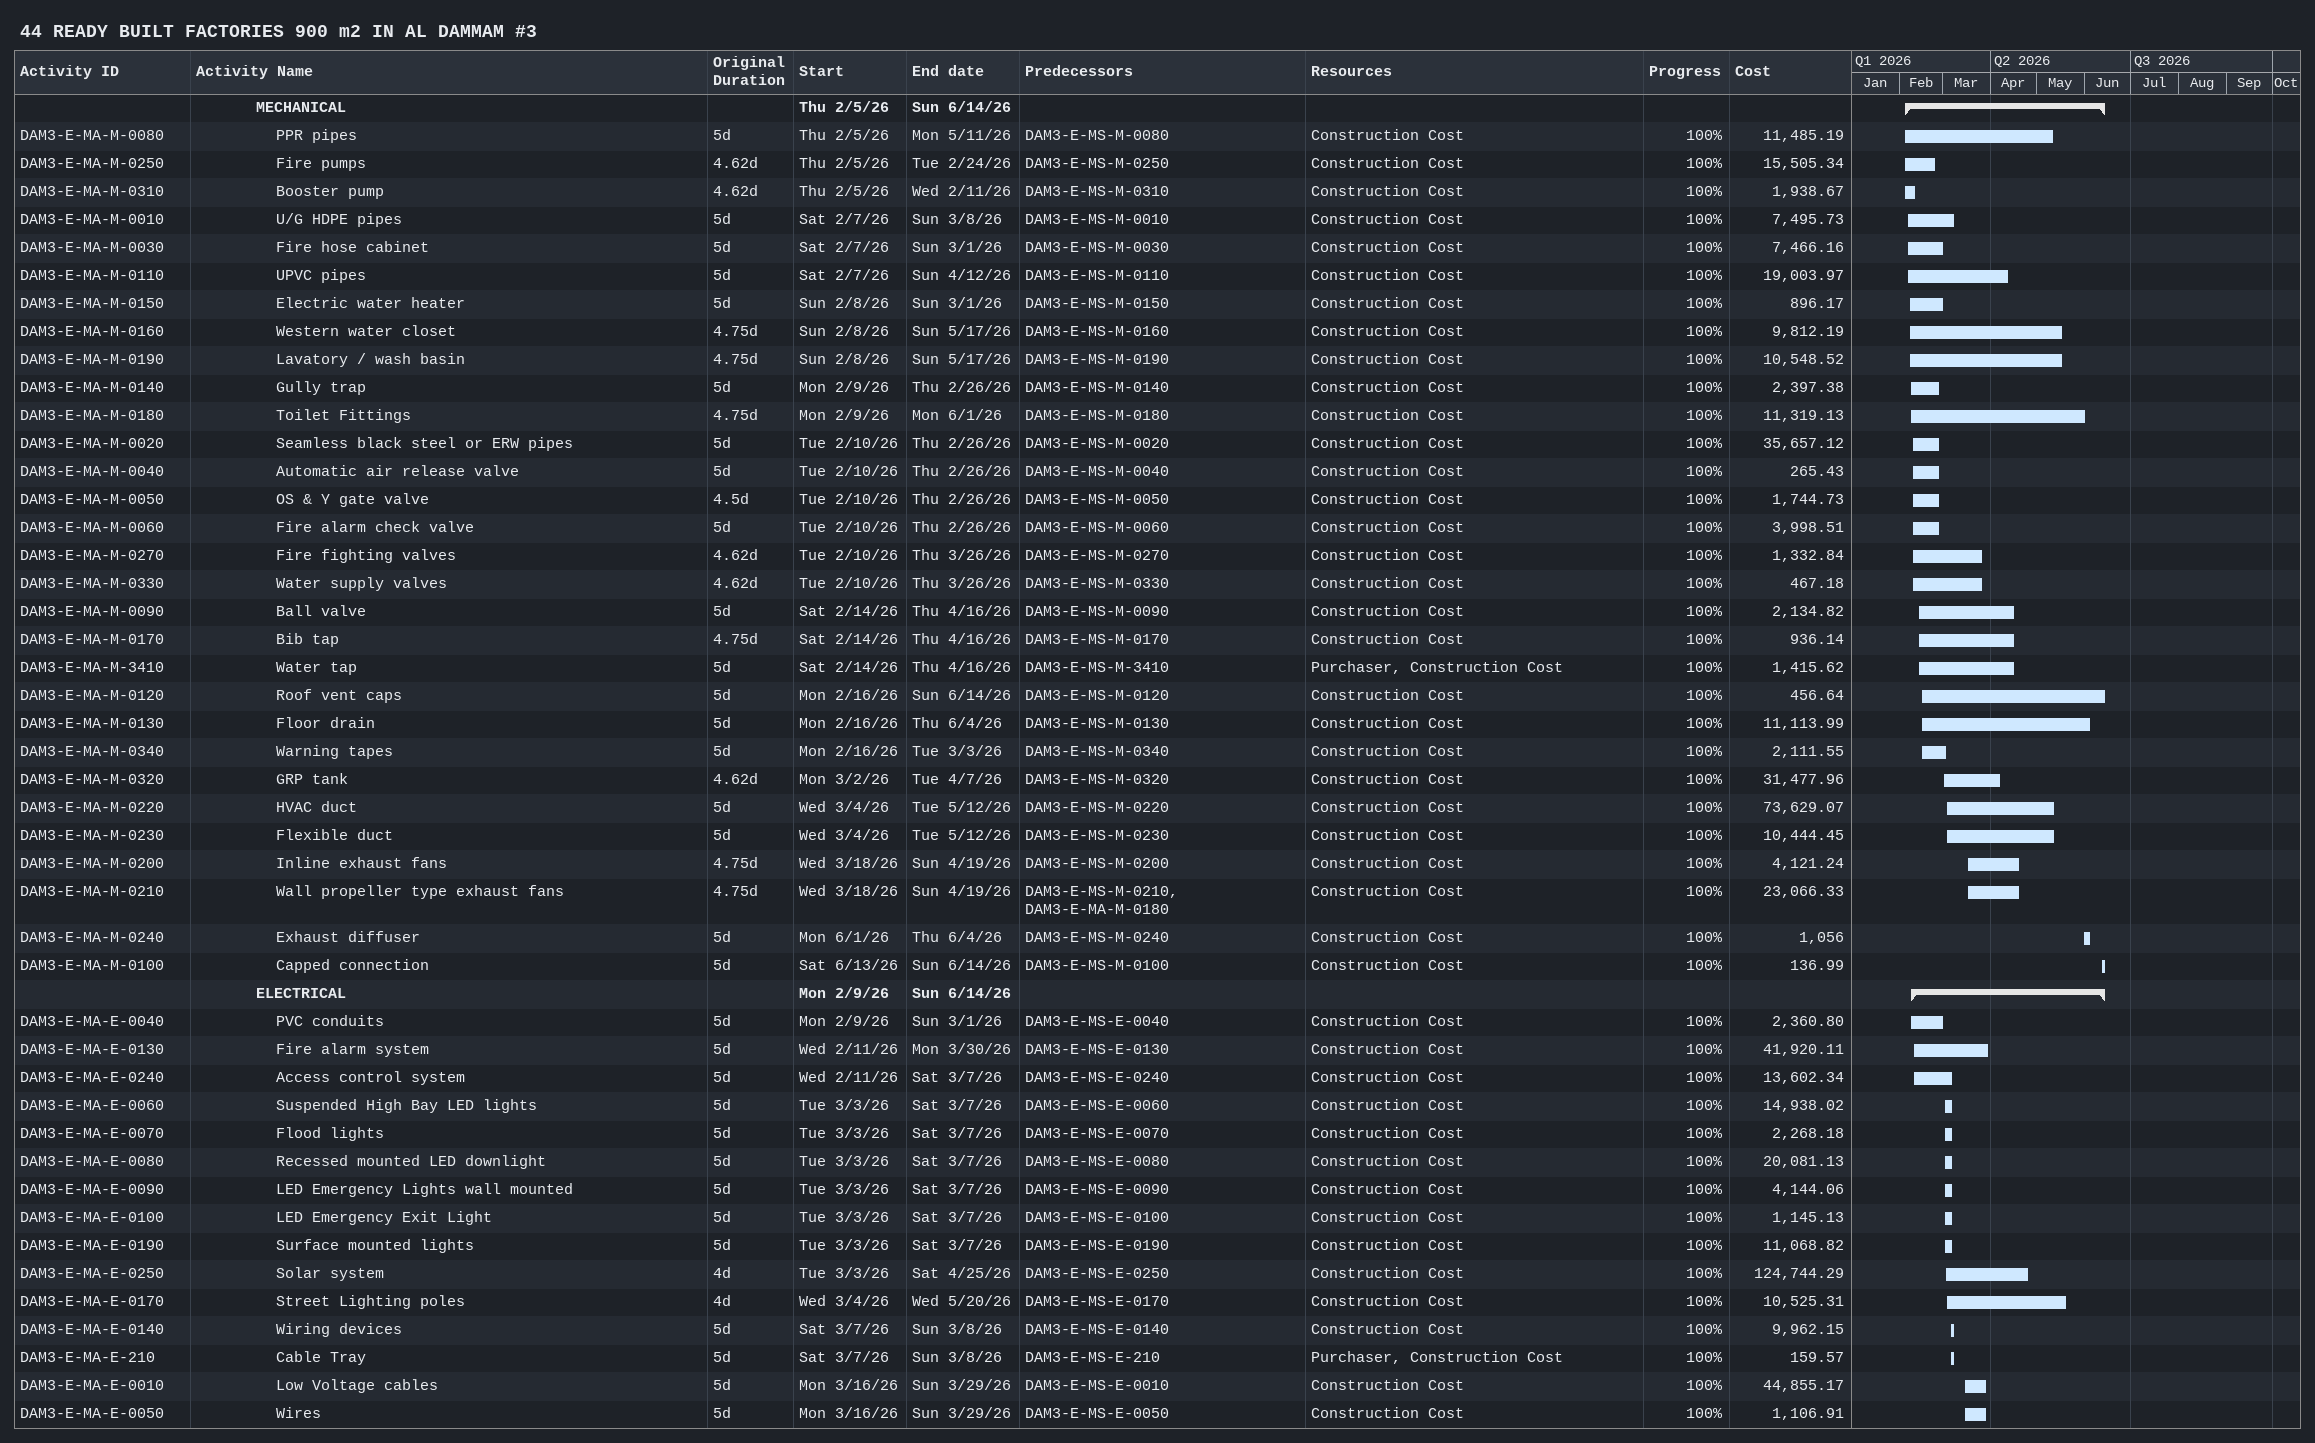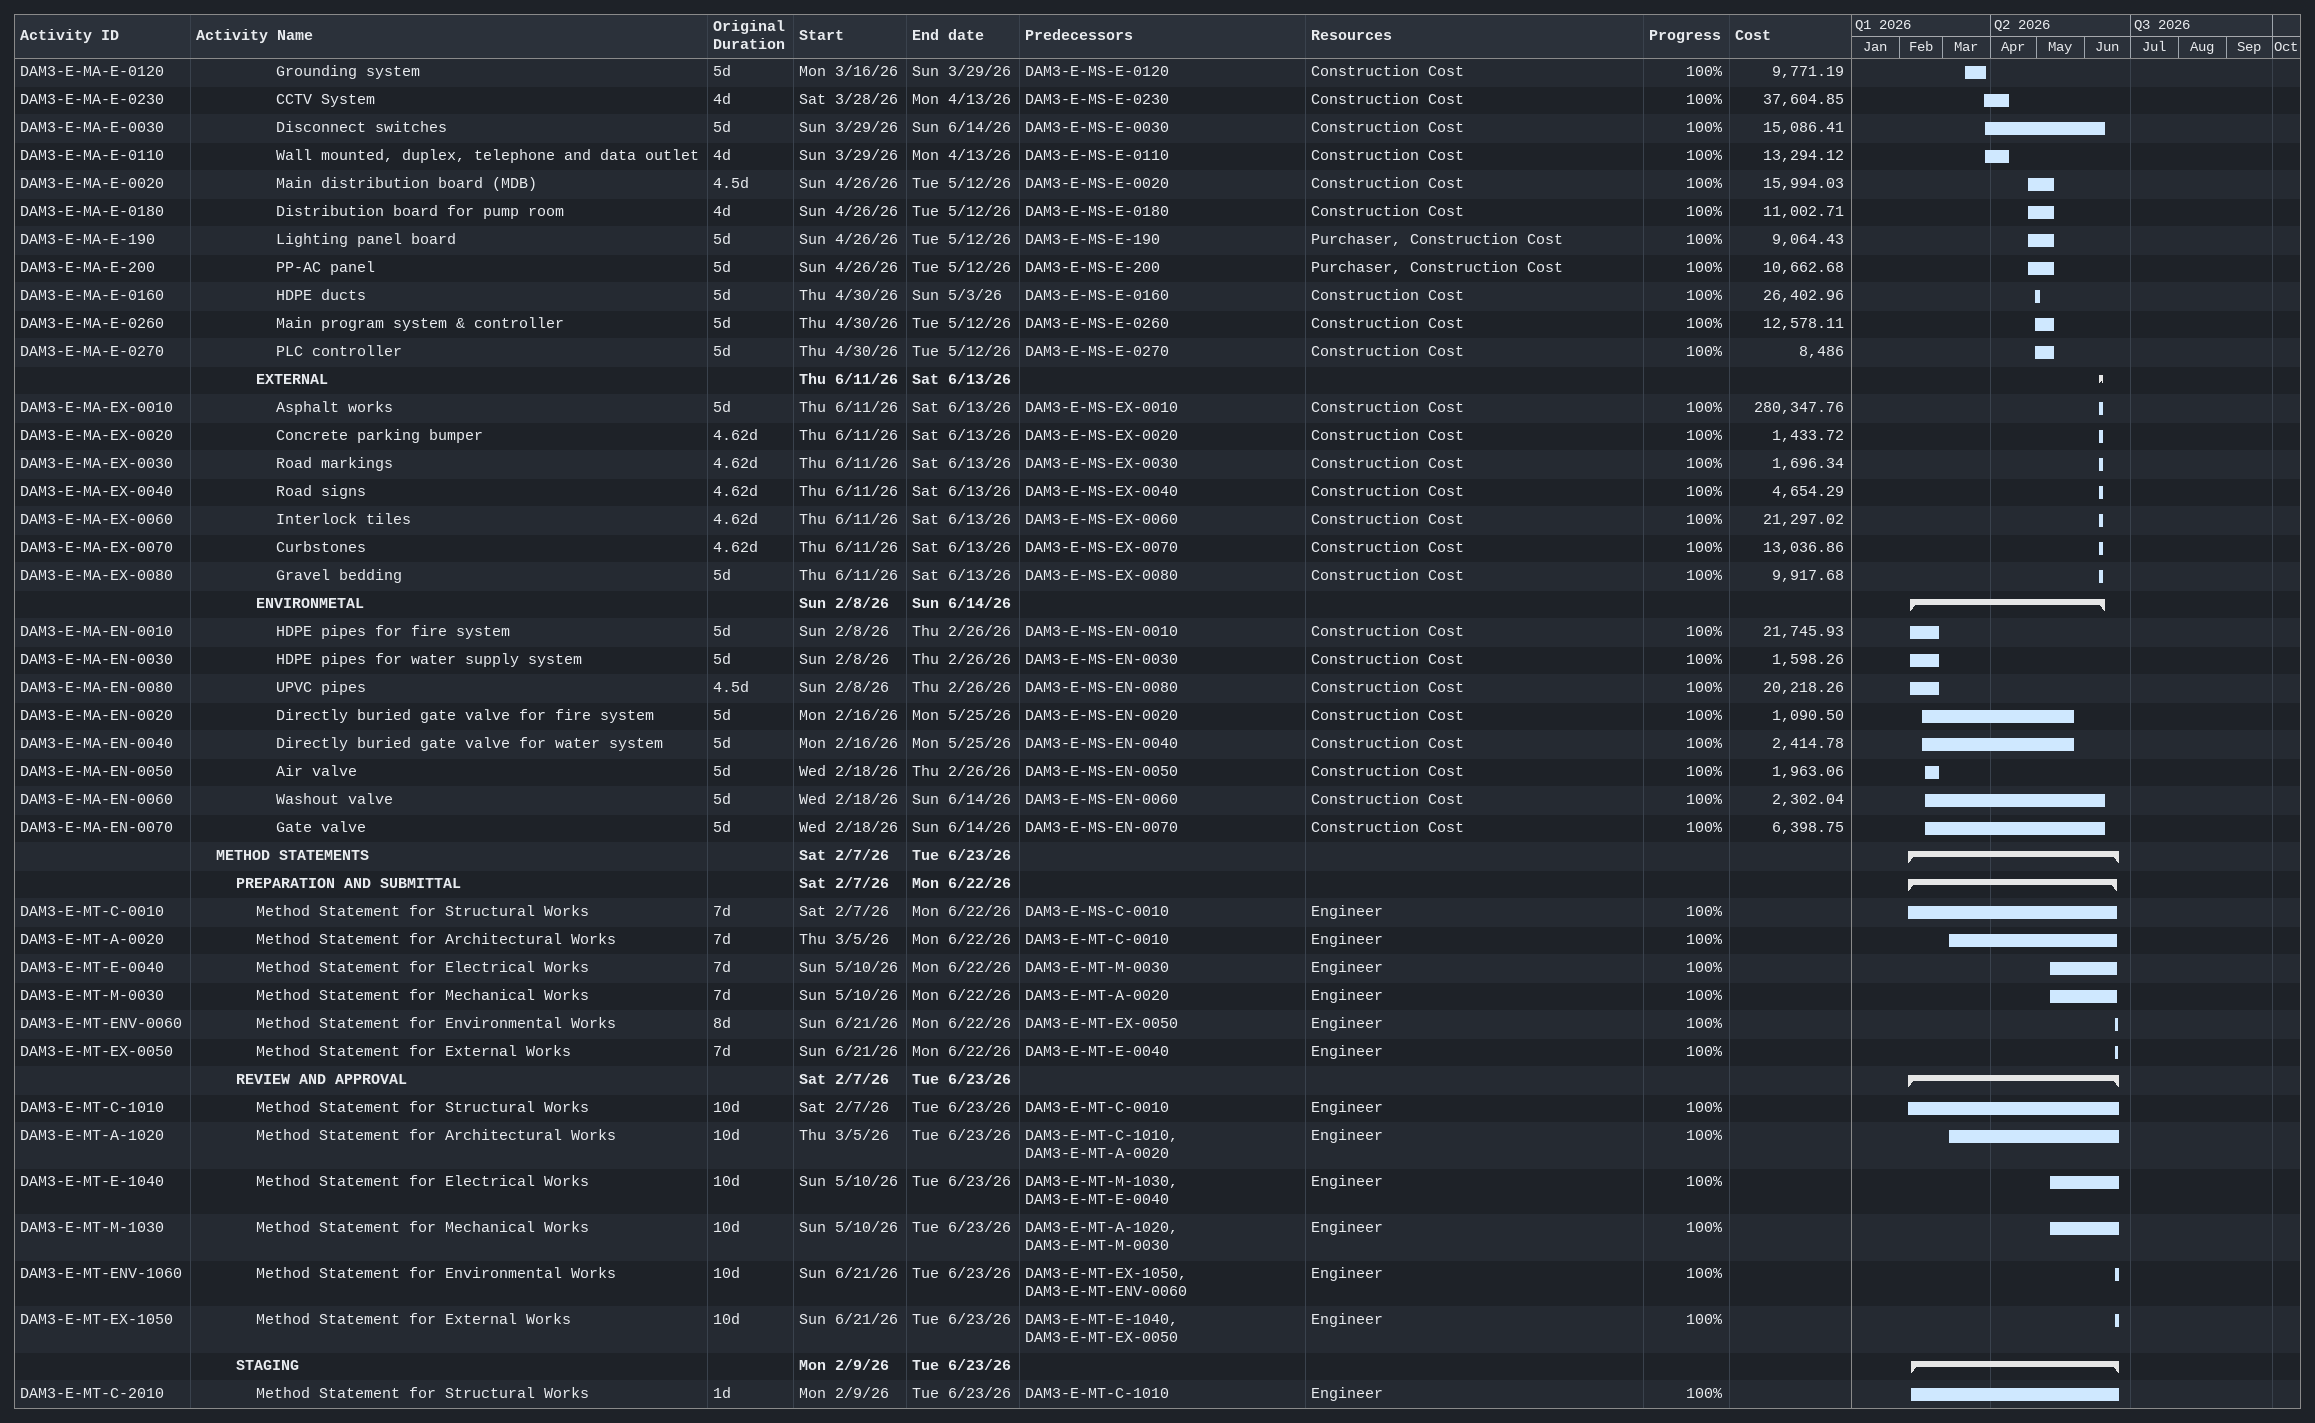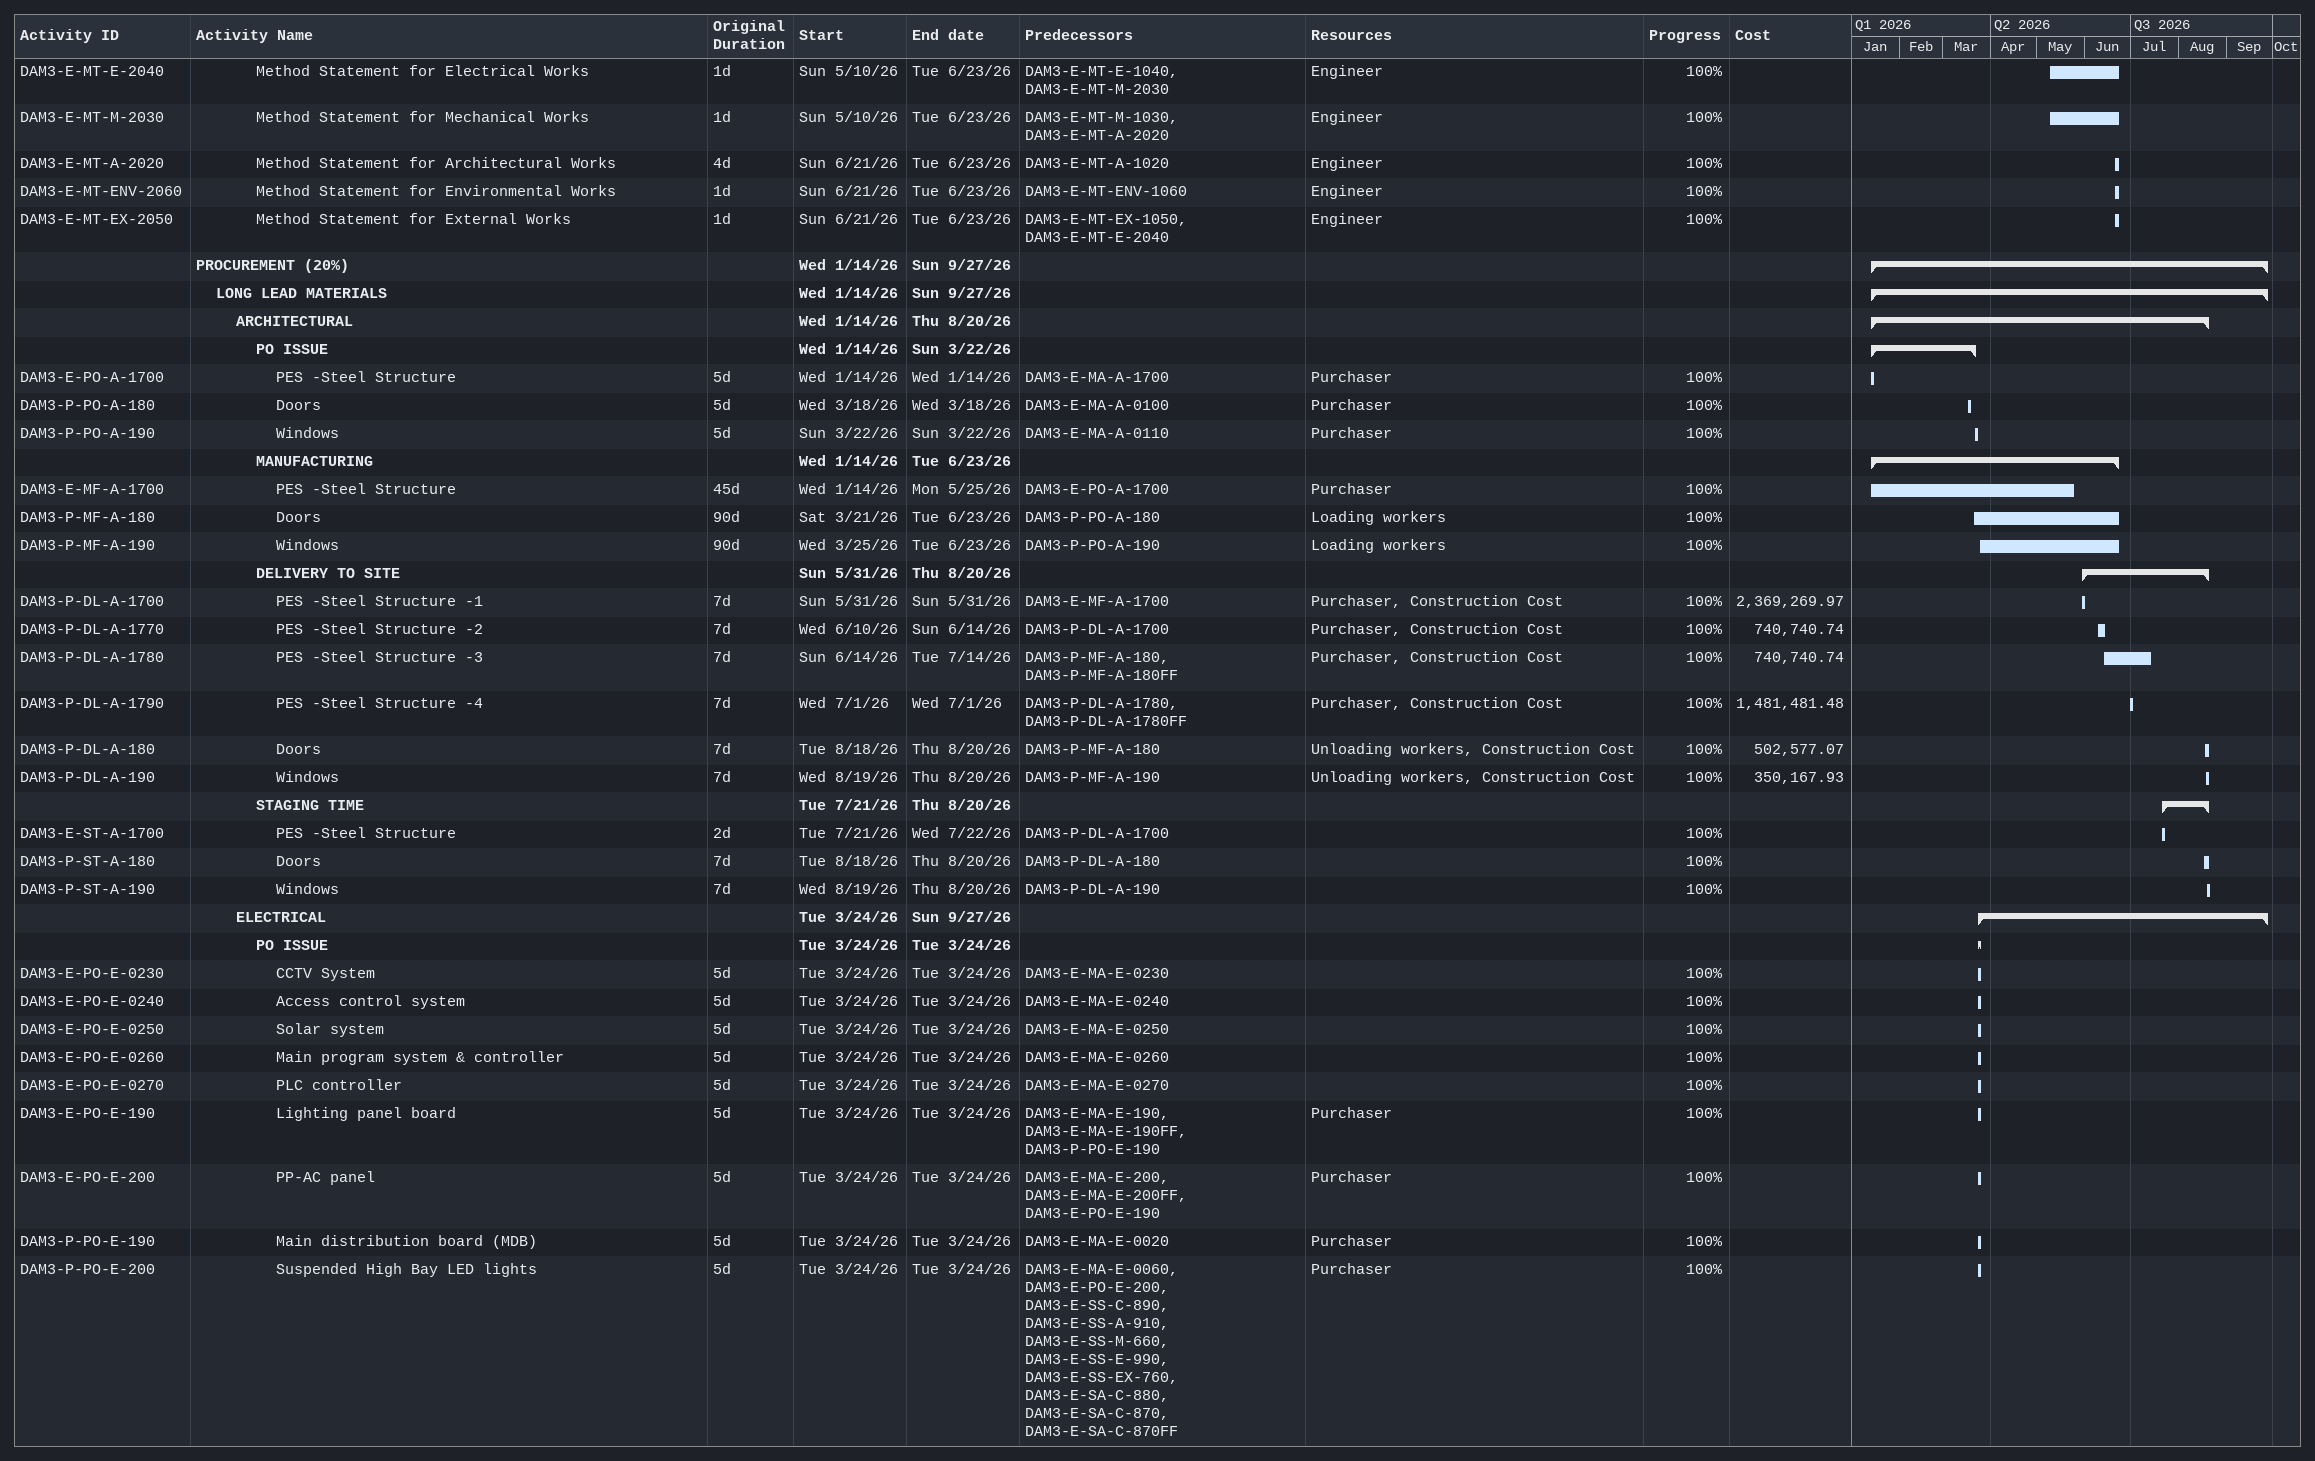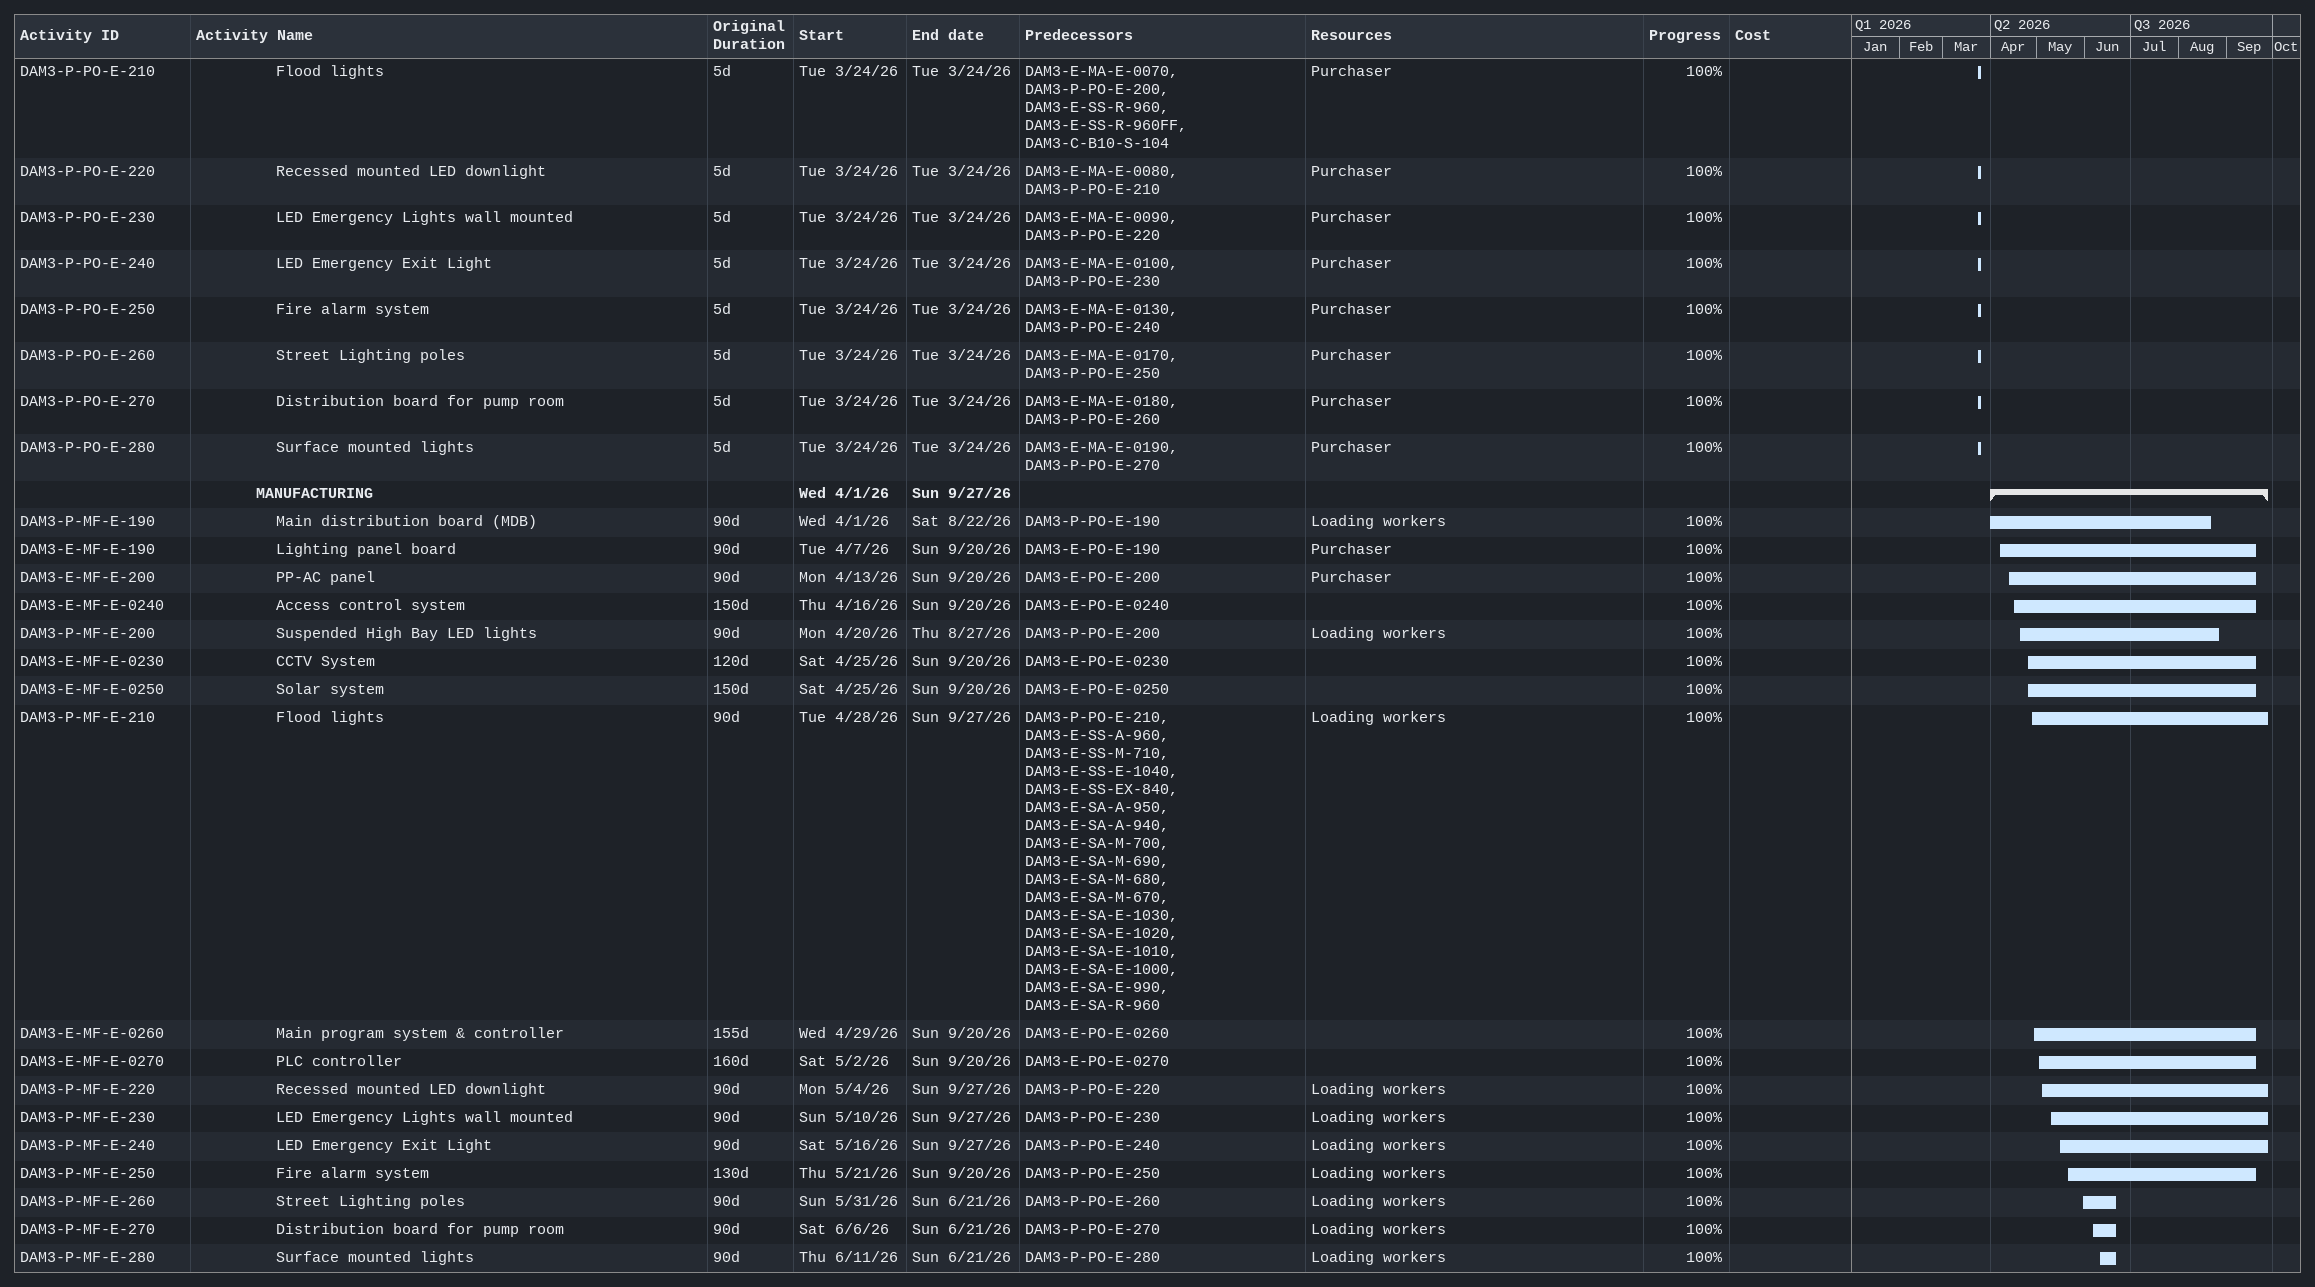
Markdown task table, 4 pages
44 READY BUILT FACTORIES 900 m2 IN AL DAMMAM #3

| ID | Level | Task | Original duration | Start | Finish | Predecessors | Resources | % complete | Cost |
|---|---|---|---|---|---|---|---|---|---|
|  | 4 | **MECHANICAL** |  | 2026-02-05 | 2026-06-14 |  |  |  |  |
| DAM3-E-MA-M-0080 | 5 | PPR pipes | 5d | 2026-02-05 | 2026-05-11 | DAM3-E-MS-M-0080 | Construction Cost | 100 | 11485.19 |
| DAM3-E-MA-M-0250 | 5 | Fire pumps | 4.62d | 2026-02-05 | 2026-02-24 | DAM3-E-MS-M-0250 | Construction Cost | 100 | 15505.34 |
| DAM3-E-MA-M-0310 | 5 | Booster pump | 4.62d | 2026-02-05 | 2026-02-11 | DAM3-E-MS-M-0310 | Construction Cost | 100 | 1938.67 |
| DAM3-E-MA-M-0010 | 5 | U/G HDPE pipes | 5d | 2026-02-07 | 2026-03-08 | DAM3-E-MS-M-0010 | Construction Cost | 100 | 7495.73 |
| DAM3-E-MA-M-0030 | 5 | Fire hose cabinet | 5d | 2026-02-07 | 2026-03-01 | DAM3-E-MS-M-0030 | Construction Cost | 100 | 7466.16 |
| DAM3-E-MA-M-0110 | 5 | UPVC pipes | 5d | 2026-02-07 | 2026-04-12 | DAM3-E-MS-M-0110 | Construction Cost | 100 | 19003.97 |
| DAM3-E-MA-M-0150 | 5 | Electric water heater | 5d | 2026-02-08 | 2026-03-01 | DAM3-E-MS-M-0150 | Construction Cost | 100 | 896.17 |
| DAM3-E-MA-M-0160 | 5 | Western water closet | 4.75d | 2026-02-08 | 2026-05-17 | DAM3-E-MS-M-0160 | Construction Cost | 100 | 9812.19 |
| DAM3-E-MA-M-0190 | 5 | Lavatory / wash basin | 4.75d | 2026-02-08 | 2026-05-17 | DAM3-E-MS-M-0190 | Construction Cost | 100 | 10548.52 |
| DAM3-E-MA-M-0140 | 5 | Gully trap | 5d | 2026-02-09 | 2026-02-26 | DAM3-E-MS-M-0140 | Construction Cost | 100 | 2397.38 |
| DAM3-E-MA-M-0180 | 5 | Toilet Fittings | 4.75d | 2026-02-09 | 2026-06-01 | DAM3-E-MS-M-0180 | Construction Cost | 100 | 11319.13 |
| DAM3-E-MA-M-0020 | 5 | Seamless black steel or ERW pipes | 5d | 2026-02-10 | 2026-02-26 | DAM3-E-MS-M-0020 | Construction Cost | 100 | 35657.12 |
| DAM3-E-MA-M-0040 | 5 | Automatic air release valve | 5d | 2026-02-10 | 2026-02-26 | DAM3-E-MS-M-0040 | Construction Cost | 100 | 265.43 |
| DAM3-E-MA-M-0050 | 5 | OS & Y gate valve | 4.5d | 2026-02-10 | 2026-02-26 | DAM3-E-MS-M-0050 | Construction Cost | 100 | 1744.73 |
| DAM3-E-MA-M-0060 | 5 | Fire alarm check valve | 5d | 2026-02-10 | 2026-02-26 | DAM3-E-MS-M-0060 | Construction Cost | 100 | 3998.51 |
| DAM3-E-MA-M-0270 | 5 | Fire fighting valves | 4.62d | 2026-02-10 | 2026-03-26 | DAM3-E-MS-M-0270 | Construction Cost | 100 | 1332.84 |
| DAM3-E-MA-M-0330 | 5 | Water supply valves | 4.62d | 2026-02-10 | 2026-03-26 | DAM3-E-MS-M-0330 | Construction Cost | 100 | 467.18 |
| DAM3-E-MA-M-0090 | 5 | Ball valve | 5d | 2026-02-14 | 2026-04-16 | DAM3-E-MS-M-0090 | Construction Cost | 100 | 2134.82 |
| DAM3-E-MA-M-0170 | 5 | Bib tap | 4.75d | 2026-02-14 | 2026-04-16 | DAM3-E-MS-M-0170 | Construction Cost | 100 | 936.14 |
| DAM3-E-MA-M-3410 | 5 | Water tap | 5d | 2026-02-14 | 2026-04-16 | DAM3-E-MS-M-3410 | Purchaser, Construction Cost | 100 | 1415.62 |
| DAM3-E-MA-M-0120 | 5 | Roof vent caps | 5d | 2026-02-16 | 2026-06-14 | DAM3-E-MS-M-0120 | Construction Cost | 100 | 456.64 |
| DAM3-E-MA-M-0130 | 5 | Floor drain | 5d | 2026-02-16 | 2026-06-04 | DAM3-E-MS-M-0130 | Construction Cost | 100 | 11113.99 |
| DAM3-E-MA-M-0340 | 5 | Warning tapes | 5d | 2026-02-16 | 2026-03-03 | DAM3-E-MS-M-0340 | Construction Cost | 100 | 2111.55 |
| DAM3-E-MA-M-0320 | 5 | GRP tank | 4.62d | 2026-03-02 | 2026-04-07 | DAM3-E-MS-M-0320 | Construction Cost | 100 | 31477.96 |
| DAM3-E-MA-M-0220 | 5 | HVAC duct | 5d | 2026-03-04 | 2026-05-12 | DAM3-E-MS-M-0220 | Construction Cost | 100 | 73629.07 |
| DAM3-E-MA-M-0230 | 5 | Flexible duct | 5d | 2026-03-04 | 2026-05-12 | DAM3-E-MS-M-0230 | Construction Cost | 100 | 10444.45 |
| DAM3-E-MA-M-0200 | 5 | Inline exhaust fans | 4.75d | 2026-03-18 | 2026-04-19 | DAM3-E-MS-M-0200 | Construction Cost | 100 | 4121.24 |
| DAM3-E-MA-M-0210 | 5 | Wall propeller type exhaust fans | 4.75d | 2026-03-18 | 2026-04-19 | DAM3-E-MS-M-0210, DAM3-E-MA-M-0180 | Construction Cost | 100 | 23066.33 |
| DAM3-E-MA-M-0240 | 5 | Exhaust diffuser | 5d | 2026-06-01 | 2026-06-04 | DAM3-E-MS-M-0240 | Construction Cost | 100 | 1056 |
| DAM3-E-MA-M-0100 | 5 | Capped connection | 5d | 2026-06-13 | 2026-06-14 | DAM3-E-MS-M-0100 | Construction Cost | 100 | 136.99 |
|  | 4 | **ELECTRICAL** |  | 2026-02-09 | 2026-06-14 |  |  |  |  |
| DAM3-E-MA-E-0040 | 5 | PVC conduits | 5d | 2026-02-09 | 2026-03-01 | DAM3-E-MS-E-0040 | Construction Cost | 100 | 2360.80 |
| DAM3-E-MA-E-0130 | 5 | Fire alarm system | 5d | 2026-02-11 | 2026-03-30 | DAM3-E-MS-E-0130 | Construction Cost | 100 | 41920.11 |
| DAM3-E-MA-E-0240 | 5 | Access control system | 5d | 2026-02-11 | 2026-03-07 | DAM3-E-MS-E-0240 | Construction Cost | 100 | 13602.34 |
| DAM3-E-MA-E-0060 | 5 | Suspended High Bay LED lights | 5d | 2026-03-03 | 2026-03-07 | DAM3-E-MS-E-0060 | Construction Cost | 100 | 14938.02 |
| DAM3-E-MA-E-0070 | 5 | Flood lights | 5d | 2026-03-03 | 2026-03-07 | DAM3-E-MS-E-0070 | Construction Cost | 100 | 2268.18 |
| DAM3-E-MA-E-0080 | 5 | Recessed mounted LED downlight | 5d | 2026-03-03 | 2026-03-07 | DAM3-E-MS-E-0080 | Construction Cost | 100 | 20081.13 |
| DAM3-E-MA-E-0090 | 5 | LED Emergency Lights wall mounted | 5d | 2026-03-03 | 2026-03-07 | DAM3-E-MS-E-0090 | Construction Cost | 100 | 4144.06 |
| DAM3-E-MA-E-0100 | 5 | LED Emergency Exit Light | 5d | 2026-03-03 | 2026-03-07 | DAM3-E-MS-E-0100 | Construction Cost | 100 | 1145.13 |
| DAM3-E-MA-E-0190 | 5 | Surface mounted lights | 5d | 2026-03-03 | 2026-03-07 | DAM3-E-MS-E-0190 | Construction Cost | 100 | 11068.82 |
| DAM3-E-MA-E-0250 | 5 | Solar system | 4d | 2026-03-03 | 2026-04-25 | DAM3-E-MS-E-0250 | Construction Cost | 100 | 124744.29 |
| DAM3-E-MA-E-0170 | 5 | Street Lighting poles | 4d | 2026-03-04 | 2026-05-20 | DAM3-E-MS-E-0170 | Construction Cost | 100 | 10525.31 |
| DAM3-E-MA-E-0140 | 5 | Wiring devices | 5d | 2026-03-07 | 2026-03-08 | DAM3-E-MS-E-0140 | Construction Cost | 100 | 9962.15 |
| DAM3-E-MA-E-210 | 5 | Cable Tray | 5d | 2026-03-07 | 2026-03-08 | DAM3-E-MS-E-210 | Purchaser, Construction Cost | 100 | 159.57 |
| DAM3-E-MA-E-0010 | 5 | Low Voltage cables | 5d | 2026-03-16 | 2026-03-29 | DAM3-E-MS-E-0010 | Construction Cost | 100 | 44855.17 |
| DAM3-E-MA-E-0050 | 5 | Wires | 5d | 2026-03-16 | 2026-03-29 | DAM3-E-MS-E-0050 | Construction Cost | 100 | 1106.91 |
| DAM3-E-MA-E-0120 | 5 | Grounding system | 5d | 2026-03-16 | 2026-03-29 | DAM3-E-MS-E-0120 | Construction Cost | 100 | 9771.19 |
| DAM3-E-MA-E-0230 | 5 | CCTV System | 4d | 2026-03-28 | 2026-04-13 | DAM3-E-MS-E-0230 | Construction Cost | 100 | 37604.85 |
| DAM3-E-MA-E-0030 | 5 | Disconnect switches | 5d | 2026-03-29 | 2026-06-14 | DAM3-E-MS-E-0030 | Construction Cost | 100 | 15086.41 |
| DAM3-E-MA-E-0110 | 5 | Wall mounted, duplex, telephone and data outlet | 4d | 2026-03-29 | 2026-04-13 | DAM3-E-MS-E-0110 | Construction Cost | 100 | 13294.12 |
| DAM3-E-MA-E-0020 | 5 | Main distribution board (MDB) | 4.5d | 2026-04-26 | 2026-05-12 | DAM3-E-MS-E-0020 | Construction Cost | 100 | 15994.03 |
| DAM3-E-MA-E-0180 | 5 | Distribution board for pump room | 4d | 2026-04-26 | 2026-05-12 | DAM3-E-MS-E-0180 | Construction Cost | 100 | 11002.71 |
| DAM3-E-MA-E-190 | 5 | Lighting panel board | 5d | 2026-04-26 | 2026-05-12 | DAM3-E-MS-E-190 | Purchaser, Construction Cost | 100 | 9064.43 |
| DAM3-E-MA-E-200 | 5 | PP-AC panel | 5d | 2026-04-26 | 2026-05-12 | DAM3-E-MS-E-200 | Purchaser, Construction Cost | 100 | 10662.68 |
| DAM3-E-MA-E-0160 | 5 | HDPE ducts | 5d | 2026-04-30 | 2026-05-03 | DAM3-E-MS-E-0160 | Construction Cost | 100 | 26402.96 |
| DAM3-E-MA-E-0260 | 5 | Main program system & controller | 5d | 2026-04-30 | 2026-05-12 | DAM3-E-MS-E-0260 | Construction Cost | 100 | 12578.11 |
| DAM3-E-MA-E-0270 | 5 | PLC controller | 5d | 2026-04-30 | 2026-05-12 | DAM3-E-MS-E-0270 | Construction Cost | 100 | 8486 |
|  | 4 | **EXTERNAL** |  | 2026-06-11 | 2026-06-13 |  |  |  |  |
| DAM3-E-MA-EX-0010 | 5 | Asphalt works | 5d | 2026-06-11 | 2026-06-13 | DAM3-E-MS-EX-0010 | Construction Cost | 100 | 280347.76 |
| DAM3-E-MA-EX-0020 | 5 | Concrete parking bumper | 4.62d | 2026-06-11 | 2026-06-13 | DAM3-E-MS-EX-0020 | Construction Cost | 100 | 1433.72 |
| DAM3-E-MA-EX-0030 | 5 | Road markings | 4.62d | 2026-06-11 | 2026-06-13 | DAM3-E-MS-EX-0030 | Construction Cost | 100 | 1696.34 |
| DAM3-E-MA-EX-0040 | 5 | Road signs | 4.62d | 2026-06-11 | 2026-06-13 | DAM3-E-MS-EX-0040 | Construction Cost | 100 | 4654.29 |
| DAM3-E-MA-EX-0060 | 5 | Interlock tiles | 4.62d | 2026-06-11 | 2026-06-13 | DAM3-E-MS-EX-0060 | Construction Cost | 100 | 21297.02 |
| DAM3-E-MA-EX-0070 | 5 | Curbstones | 4.62d | 2026-06-11 | 2026-06-13 | DAM3-E-MS-EX-0070 | Construction Cost | 100 | 13036.86 |
| DAM3-E-MA-EX-0080 | 5 | Gravel bedding | 5d | 2026-06-11 | 2026-06-13 | DAM3-E-MS-EX-0080 | Construction Cost | 100 | 9917.68 |
|  | 4 | **ENVIRONMETAL** |  | 2026-02-08 | 2026-06-14 |  |  |  |  |
| DAM3-E-MA-EN-0010 | 5 | HDPE pipes for fire system | 5d | 2026-02-08 | 2026-02-26 | DAM3-E-MS-EN-0010 | Construction Cost | 100 | 21745.93 |
| DAM3-E-MA-EN-0030 | 5 | HDPE pipes for water supply system | 5d | 2026-02-08 | 2026-02-26 | DAM3-E-MS-EN-0030 | Construction Cost | 100 | 1598.26 |
| DAM3-E-MA-EN-0080 | 5 | UPVC pipes | 4.5d | 2026-02-08 | 2026-02-26 | DAM3-E-MS-EN-0080 | Construction Cost | 100 | 20218.26 |
| DAM3-E-MA-EN-0020 | 5 | Directly buried gate valve for fire system | 5d | 2026-02-16 | 2026-05-25 | DAM3-E-MS-EN-0020 | Construction Cost | 100 | 1090.50 |
| DAM3-E-MA-EN-0040 | 5 | Directly buried gate valve for water system | 5d | 2026-02-16 | 2026-05-25 | DAM3-E-MS-EN-0040 | Construction Cost | 100 | 2414.78 |
| DAM3-E-MA-EN-0050 | 5 | Air valve | 5d | 2026-02-18 | 2026-02-26 | DAM3-E-MS-EN-0050 | Construction Cost | 100 | 1963.06 |
| DAM3-E-MA-EN-0060 | 5 | Washout valve | 5d | 2026-02-18 | 2026-06-14 | DAM3-E-MS-EN-0060 | Construction Cost | 100 | 2302.04 |
| DAM3-E-MA-EN-0070 | 5 | Gate valve | 5d | 2026-02-18 | 2026-06-14 | DAM3-E-MS-EN-0070 | Construction Cost | 100 | 6398.75 |
|  | 2 | **METHOD STATEMENTS** |  | 2026-02-07 | 2026-06-23 |  |  |  |  |
|  | 3 | **PREPARATION AND SUBMITTAL** |  | 2026-02-07 | 2026-06-22 |  |  |  |  |
| DAM3-E-MT-C-0010 | 4 | Method Statement for Structural Works | 7d | 2026-02-07 | 2026-06-22 | DAM3-E-MS-C-0010 | Engineer | 100 |  |
| DAM3-E-MT-A-0020 | 4 | Method Statement for Architectural Works | 7d | 2026-03-05 | 2026-06-22 | DAM3-E-MT-C-0010 | Engineer | 100 |  |
| DAM3-E-MT-E-0040 | 4 | Method Statement for Electrical Works | 7d | 2026-05-10 | 2026-06-22 | DAM3-E-MT-M-0030 | Engineer | 100 |  |
| DAM3-E-MT-M-0030 | 4 | Method Statement for Mechanical Works | 7d | 2026-05-10 | 2026-06-22 | DAM3-E-MT-A-0020 | Engineer | 100 |  |
| DAM3-E-MT-ENV-0060 | 4 | Method Statement for Environmental Works | 8d | 2026-06-21 | 2026-06-22 | DAM3-E-MT-EX-0050 | Engineer | 100 |  |
| DAM3-E-MT-EX-0050 | 4 | Method Statement for External Works | 7d | 2026-06-21 | 2026-06-22 | DAM3-E-MT-E-0040 | Engineer | 100 |  |
|  | 3 | **REVIEW AND APPROVAL** |  | 2026-02-07 | 2026-06-23 |  |  |  |  |
| DAM3-E-MT-C-1010 | 4 | Method Statement for Structural Works | 10d | 2026-02-07 | 2026-06-23 | DAM3-E-MT-C-0010 | Engineer | 100 |  |
| DAM3-E-MT-A-1020 | 4 | Method Statement for Architectural Works | 10d | 2026-03-05 | 2026-06-23 | DAM3-E-MT-C-1010, DAM3-E-MT-A-0020 | Engineer | 100 |  |
| DAM3-E-MT-E-1040 | 4 | Method Statement for Electrical Works | 10d | 2026-05-10 | 2026-06-23 | DAM3-E-MT-M-1030, DAM3-E-MT-E-0040 | Engineer | 100 |  |
| DAM3-E-MT-M-1030 | 4 | Method Statement for Mechanical Works | 10d | 2026-05-10 | 2026-06-23 | DAM3-E-MT-A-1020, DAM3-E-MT-M-0030 | Engineer | 100 |  |
| DAM3-E-MT-ENV-1060 | 4 | Method Statement for Environmental Works | 10d | 2026-06-21 | 2026-06-23 | DAM3-E-MT-EX-1050, DAM3-E-MT-ENV-0060 | Engineer | 100 |  |
| DAM3-E-MT-EX-1050 | 4 | Method Statement for External Works | 10d | 2026-06-21 | 2026-06-23 | DAM3-E-MT-E-1040, DAM3-E-MT-EX-0050 | Engineer | 100 |  |
|  | 3 | **STAGING** |  | 2026-02-09 | 2026-06-23 |  |  |  |  |
| DAM3-E-MT-C-2010 | 4 | Method Statement for Structural Works | 1d | 2026-02-09 | 2026-06-23 | DAM3-E-MT-C-1010 | Engineer | 100 |  |
| DAM3-E-MT-E-2040 | 4 | Method Statement for Electrical Works | 1d | 2026-05-10 | 2026-06-23 | DAM3-E-MT-E-1040, DAM3-E-MT-M-2030 | Engineer | 100 |  |
| DAM3-E-MT-M-2030 | 4 | Method Statement for Mechanical Works | 1d | 2026-05-10 | 2026-06-23 | DAM3-E-MT-M-1030, DAM3-E-MT-A-2020 | Engineer | 100 |  |
| DAM3-E-MT-A-2020 | 4 | Method Statement for Architectural Works | 4d | 2026-06-21 | 2026-06-23 | DAM3-E-MT-A-1020 | Engineer | 100 |  |
| DAM3-E-MT-ENV-2060 | 4 | Method Statement for Environmental Works | 1d | 2026-06-21 | 2026-06-23 | DAM3-E-MT-ENV-1060 | Engineer | 100 |  |
| DAM3-E-MT-EX-2050 | 4 | Method Statement for External Works | 1d | 2026-06-21 | 2026-06-23 | DAM3-E-MT-EX-1050, DAM3-E-MT-E-2040 | Engineer | 100 |  |
|  | 1 | **PROCUREMENT (20%)** |  | 2026-01-14 | 2026-09-27 |  |  |  |  |
|  | 2 | **LONG LEAD MATERIALS** |  | 2026-01-14 | 2026-09-27 |  |  |  |  |
|  | 3 | **ARCHITECTURAL** |  | 2026-01-14 | 2026-08-20 |  |  |  |  |
|  | 4 | **PO ISSUE** |  | 2026-01-14 | 2026-03-22 |  |  |  |  |
| DAM3-E-PO-A-1700 | 5 | PES -Steel Structure | 5d | 2026-01-14 | 2026-01-14 | DAM3-E-MA-A-1700 | Purchaser | 100 |  |
| DAM3-P-PO-A-180 | 5 | Doors | 5d | 2026-03-18 | 2026-03-18 | DAM3-E-MA-A-0100 | Purchaser | 100 |  |
| DAM3-P-PO-A-190 | 5 | Windows | 5d | 2026-03-22 | 2026-03-22 | DAM3-E-MA-A-0110 | Purchaser | 100 |  |
|  | 4 | **MANUFACTURING** |  | 2026-01-14 | 2026-06-23 |  |  |  |  |
| DAM3-E-MF-A-1700 | 5 | PES -Steel Structure | 45d | 2026-01-14 | 2026-05-25 | DAM3-E-PO-A-1700 | Purchaser | 100 |  |
| DAM3-P-MF-A-180 | 5 | Doors | 90d | 2026-03-21 | 2026-06-23 | DAM3-P-PO-A-180 | Loading workers | 100 |  |
| DAM3-P-MF-A-190 | 5 | Windows | 90d | 2026-03-25 | 2026-06-23 | DAM3-P-PO-A-190 | Loading workers | 100 |  |
|  | 4 | **DELIVERY TO SITE** |  | 2026-05-31 | 2026-08-20 |  |  |  |  |
| DAM3-P-DL-A-1700 | 5 | PES -Steel Structure -1 | 7d | 2026-05-31 | 2026-05-31 | DAM3-E-MF-A-1700 | Purchaser, Construction Cost | 100 | 2369269.97 |
| DAM3-P-DL-A-1770 | 5 | PES -Steel Structure -2 | 7d | 2026-06-10 | 2026-06-14 | DAM3-P-DL-A-1700 | Purchaser, Construction Cost | 100 | 740740.74 |
| DAM3-P-DL-A-1780 | 5 | PES -Steel Structure -3 | 7d | 2026-06-14 | 2026-07-14 | DAM3-P-MF-A-180, DAM3-P-MF-A-180FF | Purchaser, Construction Cost | 100 | 740740.74 |
| DAM3-P-DL-A-1790 | 5 | PES -Steel Structure -4 | 7d | 2026-07-01 | 2026-07-01 | DAM3-P-DL-A-1780, DAM3-P-DL-A-1780FF | Purchaser, Construction Cost | 100 | 1481481.48 |
| DAM3-P-DL-A-180 | 5 | Doors | 7d | 2026-08-18 | 2026-08-20 | DAM3-P-MF-A-180 | Unloading workers, Construction Cost | 100 | 502577.07 |
| DAM3-P-DL-A-190 | 5 | Windows | 7d | 2026-08-19 | 2026-08-20 | DAM3-P-MF-A-190 | Unloading workers, Construction Cost | 100 | 350167.93 |
|  | 4 | **STAGING TIME** |  | 2026-07-21 | 2026-08-20 |  |  |  |  |
| DAM3-E-ST-A-1700 | 5 | PES -Steel Structure | 2d | 2026-07-21 | 2026-07-22 | DAM3-P-DL-A-1700 |  | 100 |  |
| DAM3-P-ST-A-180 | 5 | Doors | 7d | 2026-08-18 | 2026-08-20 | DAM3-P-DL-A-180 |  | 100 |  |
| DAM3-P-ST-A-190 | 5 | Windows | 7d | 2026-08-19 | 2026-08-20 | DAM3-P-DL-A-190 |  | 100 |  |
|  | 3 | **ELECTRICAL** |  | 2026-03-24 | 2026-09-27 |  |  |  |  |
|  | 4 | **PO ISSUE** |  | 2026-03-24 | 2026-03-24 |  |  |  |  |
| DAM3-E-PO-E-0230 | 5 | CCTV System | 5d | 2026-03-24 | 2026-03-24 | DAM3-E-MA-E-0230 |  | 100 |  |
| DAM3-E-PO-E-0240 | 5 | Access control system | 5d | 2026-03-24 | 2026-03-24 | DAM3-E-MA-E-0240 |  | 100 |  |
| DAM3-E-PO-E-0250 | 5 | Solar system | 5d | 2026-03-24 | 2026-03-24 | DAM3-E-MA-E-0250 |  | 100 |  |
| DAM3-E-PO-E-0260 | 5 | Main program system & controller | 5d | 2026-03-24 | 2026-03-24 | DAM3-E-MA-E-0260 |  | 100 |  |
| DAM3-E-PO-E-0270 | 5 | PLC controller | 5d | 2026-03-24 | 2026-03-24 | DAM3-E-MA-E-0270 |  | 100 |  |
| DAM3-E-PO-E-190 | 5 | Lighting panel board | 5d | 2026-03-24 | 2026-03-24 | DAM3-E-MA-E-190, DAM3-E-MA-E-190FF, DAM3-P-PO-E-190 | Purchaser | 100 |  |
| DAM3-E-PO-E-200 | 5 | PP-AC panel | 5d | 2026-03-24 | 2026-03-24 | DAM3-E-MA-E-200, DAM3-E-MA-E-200FF, DAM3-E-PO-E-190 | Purchaser | 100 |  |
| DAM3-P-PO-E-190 | 5 | Main distribution board (MDB) | 5d | 2026-03-24 | 2026-03-24 | DAM3-E-MA-E-0020 | Purchaser | 100 |  |
| DAM3-P-PO-E-200 | 5 | Suspended High Bay LED lights | 5d | 2026-03-24 | 2026-03-24 | DAM3-E-MA-E-0060, DAM3-E-PO-E-200, DAM3-E-SS-C-890, DAM3-E-SS-A-910, DAM3-E-SS-M-660, DAM3-E-SS-E-990, DAM3-E-SS-EX-760, DAM3-E-SA-C-880, DAM3-E-SA-C-870, DAM3-E-SA-C-870FF | Purchaser | 100 |  |
| DAM3-P-PO-E-210 | 5 | Flood lights | 5d | 2026-03-24 | 2026-03-24 | DAM3-E-MA-E-0070, DAM3-P-PO-E-200, DAM3-E-SS-R-960, DAM3-E-SS-R-960FF, DAM3-C-B10-S-104 | Purchaser | 100 |  |
| DAM3-P-PO-E-220 | 5 | Recessed mounted LED downlight | 5d | 2026-03-24 | 2026-03-24 | DAM3-E-MA-E-0080, DAM3-P-PO-E-210 | Purchaser | 100 |  |
| DAM3-P-PO-E-230 | 5 | LED Emergency Lights wall mounted | 5d | 2026-03-24 | 2026-03-24 | DAM3-E-MA-E-0090, DAM3-P-PO-E-220 | Purchaser | 100 |  |
| DAM3-P-PO-E-240 | 5 | LED Emergency Exit Light | 5d | 2026-03-24 | 2026-03-24 | DAM3-E-MA-E-0100, DAM3-P-PO-E-230 | Purchaser | 100 |  |
| DAM3-P-PO-E-250 | 5 | Fire alarm system | 5d | 2026-03-24 | 2026-03-24 | DAM3-E-MA-E-0130, DAM3-P-PO-E-240 | Purchaser | 100 |  |
| DAM3-P-PO-E-260 | 5 | Street Lighting poles | 5d | 2026-03-24 | 2026-03-24 | DAM3-E-MA-E-0170, DAM3-P-PO-E-250 | Purchaser | 100 |  |
| DAM3-P-PO-E-270 | 5 | Distribution board for pump room | 5d | 2026-03-24 | 2026-03-24 | DAM3-E-MA-E-0180, DAM3-P-PO-E-260 | Purchaser | 100 |  |
| DAM3-P-PO-E-280 | 5 | Surface mounted lights | 5d | 2026-03-24 | 2026-03-24 | DAM3-E-MA-E-0190, DAM3-P-PO-E-270 | Purchaser | 100 |  |
|  | 4 | **MANUFACTURING** |  | 2026-04-01 | 2026-09-27 |  |  |  |  |
| DAM3-P-MF-E-190 | 5 | Main distribution board (MDB) | 90d | 2026-04-01 | 2026-08-22 | DAM3-P-PO-E-190 | Loading workers | 100 |  |
| DAM3-E-MF-E-190 | 5 | Lighting panel board | 90d | 2026-04-07 | 2026-09-20 | DAM3-E-PO-E-190 | Purchaser | 100 |  |
| DAM3-E-MF-E-200 | 5 | PP-AC panel | 90d | 2026-04-13 | 2026-09-20 | DAM3-E-PO-E-200 | Purchaser | 100 |  |
| DAM3-E-MF-E-0240 | 5 | Access control system | 150d | 2026-04-16 | 2026-09-20 | DAM3-E-PO-E-0240 |  | 100 |  |
| DAM3-P-MF-E-200 | 5 | Suspended High Bay LED lights | 90d | 2026-04-20 | 2026-08-27 | DAM3-P-PO-E-200 | Loading workers | 100 |  |
| DAM3-E-MF-E-0230 | 5 | CCTV System | 120d | 2026-04-25 | 2026-09-20 | DAM3-E-PO-E-0230 |  | 100 |  |
| DAM3-E-MF-E-0250 | 5 | Solar system | 150d | 2026-04-25 | 2026-09-20 | DAM3-E-PO-E-0250 |  | 100 |  |
| DAM3-P-MF-E-210 | 5 | Flood lights | 90d | 2026-04-28 | 2026-09-27 | DAM3-P-PO-E-210, DAM3-E-SS-A-960, DAM3-E-SS-M-710, DAM3-E-SS-E-1040, DAM3-E-SS-EX-840, DAM3-E-SA-A-950, DAM3-E-SA-A-940, DAM3-E-SA-M-700, DAM3-E-SA-M-690, DAM3-E-SA-M-680, DAM3-E-SA-M-670, DAM3-E-SA-E-1030, DAM3-E-SA-E-1020, DAM3-E-SA-E-1010, DAM3-E-SA-E-1000, DAM3-E-SA-E-990, DAM3-E-SA-R-960 | Loading workers | 100 |  |
| DAM3-E-MF-E-0260 | 5 | Main program system & controller | 155d | 2026-04-29 | 2026-09-20 | DAM3-E-PO-E-0260 |  | 100 |  |
| DAM3-E-MF-E-0270 | 5 | PLC controller | 160d | 2026-05-02 | 2026-09-20 | DAM3-E-PO-E-0270 |  | 100 |  |
| DAM3-P-MF-E-220 | 5 | Recessed mounted LED downlight | 90d | 2026-05-04 | 2026-09-27 | DAM3-P-PO-E-220 | Loading workers | 100 |  |
| DAM3-P-MF-E-230 | 5 | LED Emergency Lights wall mounted | 90d | 2026-05-10 | 2026-09-27 | DAM3-P-PO-E-230 | Loading workers | 100 |  |
| DAM3-P-MF-E-240 | 5 | LED Emergency Exit Light | 90d | 2026-05-16 | 2026-09-27 | DAM3-P-PO-E-240 | Loading workers | 100 |  |
| DAM3-P-MF-E-250 | 5 | Fire alarm system | 130d | 2026-05-21 | 2026-09-20 | DAM3-P-PO-E-250 | Loading workers | 100 |  |
| DAM3-P-MF-E-260 | 5 | Street Lighting poles | 90d | 2026-05-31 | 2026-06-21 | DAM3-P-PO-E-260 | Loading workers | 100 |  |
| DAM3-P-MF-E-270 | 5 | Distribution board for pump room | 90d | 2026-06-06 | 2026-06-21 | DAM3-P-PO-E-270 | Loading workers | 100 |  |
| DAM3-P-MF-E-280 | 5 | Surface mounted lights | 90d | 2026-06-11 | 2026-06-21 | DAM3-P-PO-E-280 | Loading workers | 100 |  |
